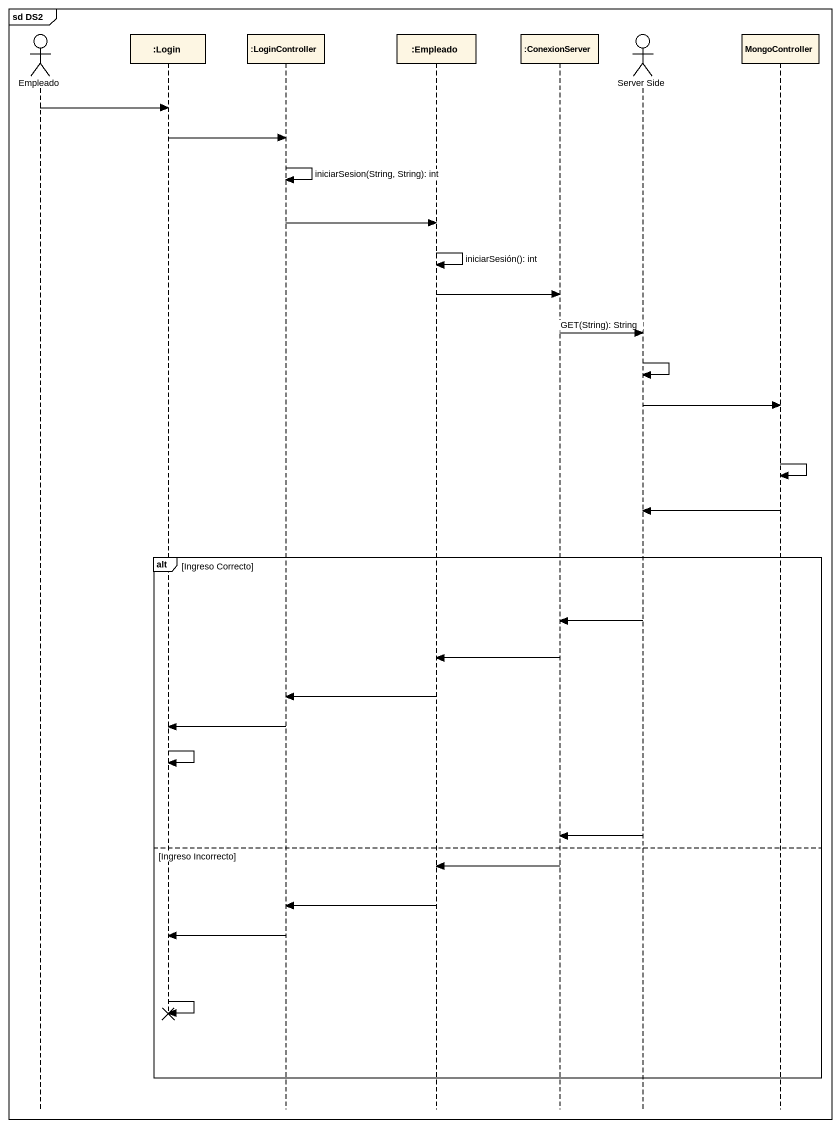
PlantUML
@startuml
mainframe sd DS2
hide footbox
actor Empleado
participant ":Login" as Login
participant ":LoginController" as LoginController
participant ":Empleado" as Empleado_2
participant ":ConexionServer" as ConexionServer
actor "Server Side" as Server_Side
participant MongoController

Empleado -> Login
Login -> LoginController
LoginController -> LoginController : iniciarSesion(String, String): int
LoginController -> Empleado_2
Empleado_2 -> Empleado_2 : iniciarSesión(): int
Empleado_2 -> ConexionServer
ConexionServer -> Server_Side : GET(String): String
Server_Side -> Server_Side
Server_Side -> MongoController
MongoController -> MongoController
MongoController -> Server_Side
alt Ingreso Correcto
  Server_Side -> ConexionServer
  ConexionServer -> Empleado_2
  Empleado_2 -> LoginController
  LoginController -> Login
  Login -> Login
  Server_Side -> ConexionServer
else Ingreso Incorrecto
  ConexionServer -> Empleado_2
  Empleado_2 -> LoginController
  LoginController -> Login
  Login -> Login
end
@enduml
